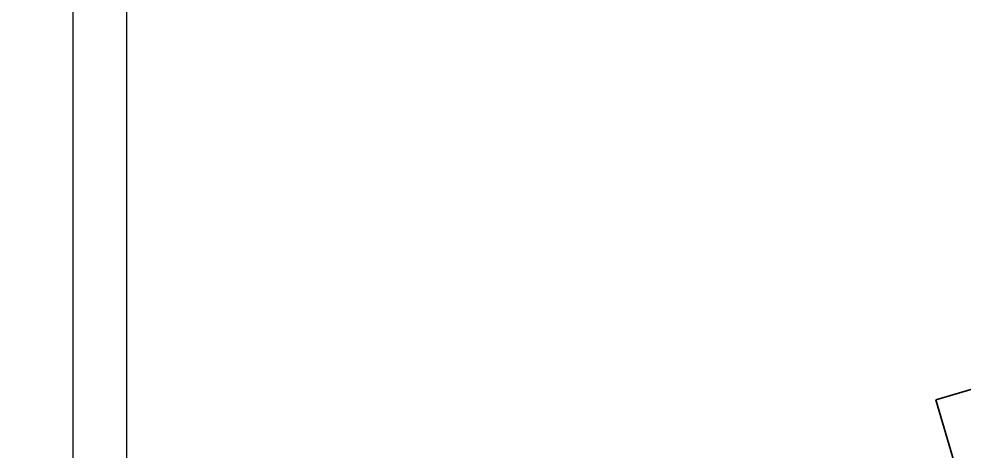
# Model space of a CAD drawing. Header units: millimetres. Extents: x 62878 to 70819, y -67946 to -61850.
# Drawn here: x 64968.8 to 65144.5, y -66839.5 to -66759.2 of the extents above; entities that cross this region are included whole.
import ezdxf

# ---------------------------------------------------------------- set-up
doc = ezdxf.new("R2010")
doc.units = ezdxf.units.MM
doc.layers.add('DUVAR-GAZBETON', color=84, linetype='Continuous', lineweight=35)
doc.layers.add('GOR-3', color=1, linetype='Continuous', lineweight=30)

msp = doc.modelspace()

# ---------------------------------------------------------------- linework, layer by layer
msp.add_lwpolyline([(68896.02, -63031.44), (69030.26, -63071.18), (69185.28, -62547.65), (68893, -62461.11, 1.044368), (68063.2, -62298.73, 0.204375), (63106.96, -62494.78, 0.353953), (62932.94, -62997.83), (63753.18, -65779.6), (64154.95, -67142.15), (65336.72, -66792.62), (65336.7, -66829.11), (65270.54, -66829.07, 0.626789), (65270.2, -67369.07), (65531.84, -67369.23, 0.926242), (66130.09, -67369.61), (66391.73, -67369.77, 0.626743), (66392.07, -66829.77), (66326.15, -66829.73), (66326.17, -66793.24), (67506.16, -67144.13), (68467.02, -63899.09), (68625.2, -63946.04), (68896.02, -63031.42)], format="xyb")
for points in [[(64978.8, -67227.8), (69093.8, -67227.8), (69093.8, -64287.8), (64978.8, -64287.8)], [(64988.8, -67217.8), (69083.8, -67217.8), (69083.8, -64297.8), (64988.8, -64297.8)]]:
    msp.add_lwpolyline(points, close=True)
at = {"layer": 'DUVAR-GAZBETON'}
msp.add_line((65139.23, -66829.97), (65144.88, -66849.15), dxfattribs=at)
msp.add_lwpolyline([(65139.23, -66829.97), (65287.11, -66786.39)], dxfattribs=at)
at = {"layer": 'GOR-3'}
msp.add_arc((65401.13, -67099.15), 300, 115.8063, 244.1224, dxfattribs=at)

doc.saveas('drawing.dxf')
